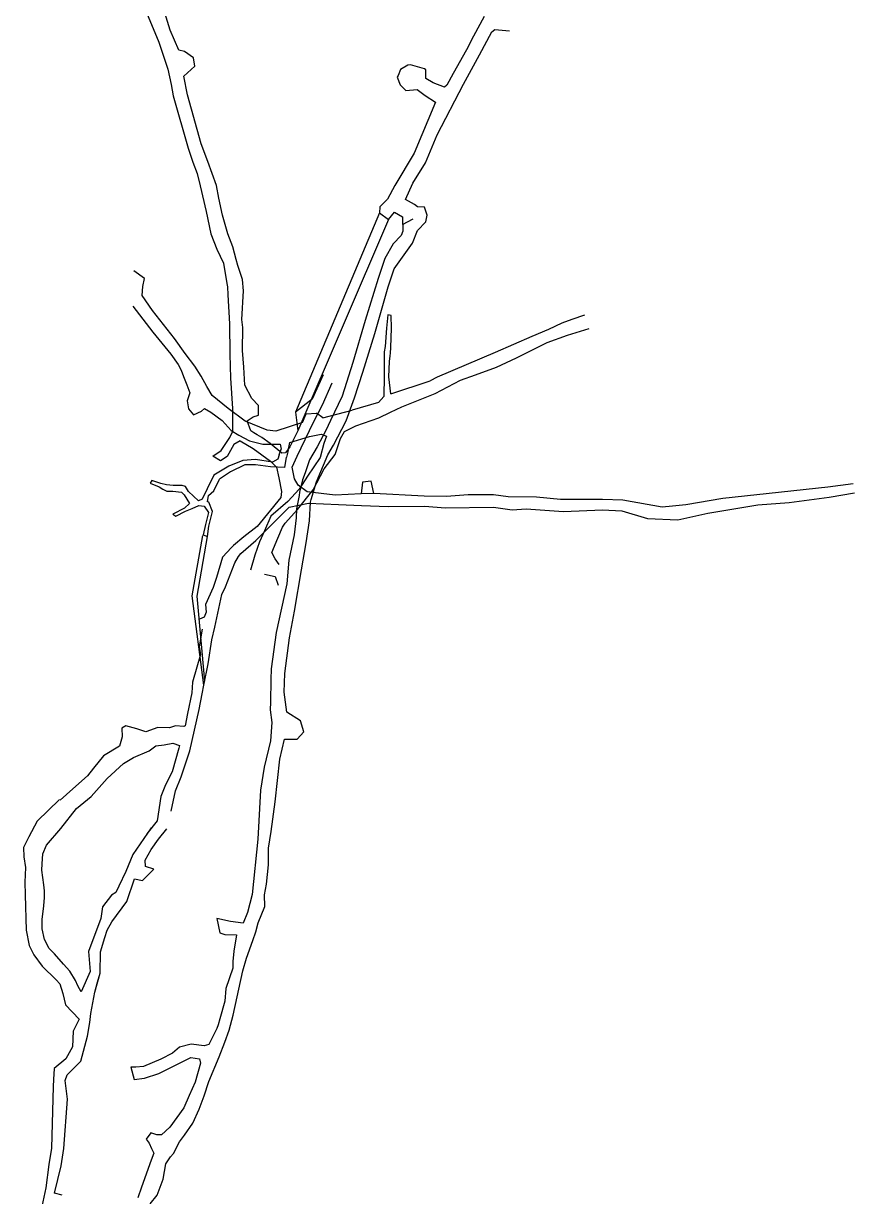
# Model space of a CAD drawing. Header units: metres. Extents: x 750344 to 750907, y 4168989 to 4169866.
# Drawn here: x 750380.7 to 750554.6, y 4169127.7 to 4169373.3 of the extents above; entities that cross this region are included whole.
import ezdxf

# ---------------------------------------------------------------- set-up
doc = ezdxf.new("R2010")
doc.units = ezdxf.units.M
doc.header["$MEASUREMENT"] = 0
doc.layers.add('arap ocak', color=7, linetype='Continuous')
doc.layers.add('Rüstem', color=140, linetype='Continuous')
doc.layers.add('kartal ocak', color=7, linetype='Continuous', lineweight=25)

msp = doc.modelspace()

# ---------------------------------------------------------------- linework, layer by layer
at = {"layer": 'arap ocak', "color": 7}
for p, q in [((750406.03, 4169319.91, 930.53), (750403.81, 4169321.47, 930.5)), ((750406.03, 4169319.91, 930.53), (750403.81, 4169321.47, 930.5)), ((750405.54, 4169316.32, 930.22), (750405.66, 4169318.23, 930.42)), ((750405.54, 4169316.32, 930.22), (750405.66, 4169318.23, 930.42)), ((750405.66, 4169318.23, 930.42), (750406.03, 4169319.91, 930.53)), ((750405.66, 4169318.23, 930.42), (750406.03, 4169319.91, 930.53)), ((750407.72, 4169313.17, 930.27), (750405.54, 4169316.32, 930.22)), ((750407.72, 4169313.17, 930.27), (750405.54, 4169316.32, 930.22)), ((750403.59, 4169314.12, 930.29), (750407.78, 4169308.63, 930.27)), ((750403.59, 4169314.12, 930.29), (750407.78, 4169308.63, 930.27)), ((750412.34, 4169307.3, 930.44), (750407.72, 4169313.17, 930.27)), ((750412.34, 4169307.3, 930.44), (750407.72, 4169313.17, 930.27)), ((750456.98, 4169312.26, 927.23), (750456.66, 4169309.51, 927.2)), ((750457.63, 4169312.13, 927.19), (750456.98, 4169312.26, 927.23)), ((750457.69, 4169309.49, 927.22), (750457.63, 4169312.13, 927.19)), ((750495.46, 4169311.31, 927.41), (750493.36, 4169310.55, 927.49)), ((750495.46, 4169311.31, 927.41), (750493.36, 4169310.55, 927.49)), ((750498.15, 4169312.23, 927.2), (750495.46, 4169311.31, 927.41)), ((750498.15, 4169312.23, 927.2), (750495.46, 4169311.31, 927.41)), ((750407.78, 4169308.63, 930.27), (750411.51, 4169304.08, 930.23)), ((750407.78, 4169308.63, 930.27), (750411.51, 4169304.08, 930.23)), ((750456.66, 4169309.51, 927.2), (750456.43, 4169305.64, 927.23)), ((750457.55, 4169305.47, 927.22), (750457.69, 4169309.49, 927.22)), ((750490.58, 4169309.24, 927.43), (750487.08, 4169307.73, 927.46)), ((750490.58, 4169309.24, 927.43), (750487.08, 4169307.73, 927.46)), ((750493.36, 4169310.55, 927.49), (750490.58, 4169309.24, 927.43)), ((750493.36, 4169310.55, 927.49), (750490.58, 4169309.24, 927.43)), ((750494.54, 4169307.99, 927.46), (750499.07, 4169309.44, 927.35)), ((750494.54, 4169307.99, 927.46), (750499.07, 4169309.44, 927.35)), ((750414.51, 4169304.16, 930.06), (750412.34, 4169307.3, 930.44)), ((750414.51, 4169304.16, 930.06), (750412.34, 4169307.3, 930.44)), ((750487.08, 4169307.73, 927.46), (750479.41, 4169304.39, 927.47)), ((750487.08, 4169307.73, 927.46), (750479.41, 4169304.39, 927.47)), ((750483.88, 4169303.31, 927.5), (750490.32, 4169306.49, 927.48)), ((750483.88, 4169303.31, 927.5), (750490.32, 4169306.49, 927.48)), ((750490.32, 4169306.49, 927.48), (750494.54, 4169307.99, 927.46)), ((750490.32, 4169306.49, 927.48), (750494.54, 4169307.99, 927.46)), ((750411.51, 4169304.08, 930.23), (750413.09, 4169301.9, 929.88)), ((750411.51, 4169304.08, 930.23), (750413.09, 4169301.9, 929.88)), ((750416.53, 4169301.53, 929.6), (750414.51, 4169304.16, 930.06)), ((750416.53, 4169301.53, 929.6), (750414.51, 4169304.16, 930.06)), ((750456.22, 4169304.53, 927.27), (750456.16, 4169299.47, 927.44)), ((750456.43, 4169305.64, 927.23), (750456.22, 4169304.53, 927.27)), ((750457.33, 4169302.51, 927.51), (750457.46, 4169303.73, 927.34)), ((750457.46, 4169303.73, 927.34), (750457.5, 4169304.27, 927.24)), ((750457.5, 4169304.27, 927.24), (750457.55, 4169305.47, 927.22)), ((750479.41, 4169304.39, 927.47), (750467.27, 4169299.22, 927.48)), ((750479.41, 4169304.39, 927.47), (750467.27, 4169299.22, 927.48)), ((750413.09, 4169301.9, 929.88), (750413.7, 4169300.69, 929.7)), ((750413.09, 4169301.9, 929.88), (750413.7, 4169300.69, 929.7)), ((750417.88, 4169299.45, 929.35), (750416.53, 4169301.53, 929.6)), ((750417.88, 4169299.45, 929.35), (750416.53, 4169301.53, 929.6)), ((750457.19, 4169299.29, 927.47), (750457.33, 4169302.51, 927.51)), ((750475.29, 4169299.75, 927.4), (750479.69, 4169301.32, 927.44)), ((750475.29, 4169299.75, 927.4), (750479.69, 4169301.32, 927.44)), ((750479.69, 4169301.32, 927.44), (750483.88, 4169303.31, 927.5)), ((750479.69, 4169301.32, 927.44), (750483.88, 4169303.31, 927.5)), ((750413.7, 4169300.69, 929.7), (750414.22, 4169299.39, 929.53)), ((750413.7, 4169300.69, 929.7), (750414.22, 4169299.39, 929.53)), ((750414.22, 4169299.39, 929.53), (750414.87, 4169297.65, 929.27)), ((750414.22, 4169299.39, 929.53), (750414.87, 4169297.65, 929.27)), ((750419.09, 4169297.27, 929.1), (750417.88, 4169299.45, 929.35)), ((750419.09, 4169297.27, 929.1), (750417.88, 4169299.45, 929.35)), ((750456.16, 4169299.47, 927.44), (750456.1, 4169295.19, 926.45)), ((750457.61, 4169295.72, 926.45), (750457.19, 4169299.29, 927.47)), ((750467.27, 4169299.22, 927.48), (750465.78, 4169298.43, 927.29)), ((750467.27, 4169299.22, 927.48), (750465.78, 4169298.43, 927.29)), ((750466.87, 4169295.79, 927.29), (750472.14, 4169298.61, 927.54)), ((750466.87, 4169295.79, 927.29), (750472.14, 4169298.61, 927.54)), ((750472.14, 4169298.61, 927.54), (750475.29, 4169299.75, 927.4)), ((750472.14, 4169298.61, 927.54), (750475.29, 4169299.75, 927.4)), ((750414.87, 4169297.65, 929.27), (750415.48, 4169295.97, 928.98)), ((750414.87, 4169297.65, 929.27), (750415.48, 4169295.97, 928.98)), ((750420.16, 4169295.37, 928.88), (750419.09, 4169297.27, 929.1)), ((750420.16, 4169295.37, 928.88), (750419.09, 4169297.27, 929.1)), ((750457.61, 4169295.72, 926.45), (750465.78, 4169298.43, 927.29)), ((750415.48, 4169295.97, 928.98), (750414.94, 4169294.27, 929.35)), ((750415.48, 4169295.97, 928.98), (750414.94, 4169294.27, 929.35)), ((750414.94, 4169294.27, 929.35), (750415.22, 4169292.62, 929.54)), ((750414.94, 4169294.27, 929.35), (750415.22, 4169292.62, 929.54)), ((750423.55, 4169292.64, 928.37), (750420.16, 4169295.37, 928.88)), ((750423.55, 4169292.64, 928.37), (750420.16, 4169295.37, 928.88)), ((750455.01, 4169293.92, 927.46), (750449.49, 4169292.3, 927.3)), ((750456.1, 4169295.19, 926.45), (750455.01, 4169293.92, 927.46)), ((750459.87, 4169293.05, 927.17), (750466.87, 4169295.79, 927.29)), ((750459.87, 4169293.05, 927.17), (750466.87, 4169295.79, 927.29)), ((750415.22, 4169292.62, 929.54), (750416.27, 4169291.37, 929.86)), ((750415.22, 4169292.62, 929.54), (750416.27, 4169291.37, 929.86)), ((750416.27, 4169291.37, 929.86), (750417.93, 4169292.12, 929.21)), ((750416.27, 4169291.37, 929.86), (750417.93, 4169292.12, 929.21)), ((750417.93, 4169292.12, 929.21), (750418.58, 4169292.68, 928.97)), ((750417.93, 4169292.12, 929.21), (750418.58, 4169292.68, 928.97)), ((750418.58, 4169292.68, 928.97), (750419.89, 4169291.91, 928.64)), ((750418.58, 4169292.68, 928.97), (750419.89, 4169291.91, 928.64)), ((750419.89, 4169291.91, 928.64), (750422.29, 4169290.18, 928.29)), ((750419.89, 4169291.91, 928.64), (750422.29, 4169290.18, 928.29)), ((750427.12, 4169289.99, 927.93), (750423.55, 4169292.64, 928.37)), ((750427.12, 4169289.99, 927.93), (750423.55, 4169292.64, 928.37)), ((750439.07, 4169289.76, 927.4), (750439.87, 4169291.56, 927.44)), ((750439.87, 4169291.56, 927.44), (750442, 4169291.69, 927.25)), ((750443.35, 4169290.75, 926.97), (750442, 4169291.69, 927.25)), ((750443.35, 4169290.75, 926.97), (750449.49, 4169292.3, 927.3)), ((750455.04, 4169290.73, 927.31), (750457.5, 4169291.89, 927.24)), ((750455.04, 4169290.73, 927.31), (750457.5, 4169291.89, 927.24)), ((750457.5, 4169291.89, 927.24), (750459.87, 4169293.05, 927.17)), ((750457.5, 4169291.89, 927.24), (750459.87, 4169293.05, 927.17)), ((750422.29, 4169290.18, 928.29), (750424.18, 4169288.04, 928.14)), ((750422.29, 4169290.18, 928.29), (750424.18, 4169288.04, 928.14)), ((750431.72, 4169288.15, 927.56), (750427.12, 4169289.99, 927.93)), ((750431.72, 4169288.15, 927.56), (750427.12, 4169289.99, 927.93)), ((750439.07, 4169289.76, 927.4), (750433.5, 4169287.93, 927.3)), ((750447.86, 4169287.83, 927.33), (750450.25, 4169289.07, 927.3)), ((750447.86, 4169287.83, 927.33), (750450.25, 4169289.07, 927.3)), ((750450.25, 4169289.07, 927.3), (750455.04, 4169290.73, 927.31)), ((750450.25, 4169289.07, 927.3), (750455.04, 4169290.73, 927.31)), ((750424.18, 4169288.04, 928.14), (750425.74, 4169287.11, 927.9)), ((750424.18, 4169288.04, 928.14), (750425.74, 4169287.11, 927.9)), ((750425.74, 4169287.11, 927.9), (750427.98, 4169285.87, 927.84)), ((750425.74, 4169287.11, 927.9), (750427.98, 4169285.87, 927.84)), ((750433.5, 4169287.93, 927.3), (750431.72, 4169288.15, 927.56)), ((750433.5, 4169287.93, 927.3), (750431.72, 4169288.15, 927.56)), ((750436.45, 4169285.56, 927.47), (750440.59, 4169286.84, 927.44)), ((750440.59, 4169286.84, 927.44), (750443.03, 4169287.3, 927.36)), ((750440.59, 4169286.84, 927.44), (750443.03, 4169287.3, 927.36)), ((750443.03, 4169287.3, 927.36), (750444.12, 4169286.86, 927.4)), ((750443.03, 4169287.3, 927.36), (750444.12, 4169286.86, 927.4)), ((750444.12, 4169286.86, 927.4), (750443.57, 4169285.37, 927.37)), ((750444.12, 4169286.86, 927.4), (750443.57, 4169285.37, 927.37)), ((750445.96, 4169283.04, 927.4), (750447.08, 4169286.41, 927.37)), ((750445.96, 4169283.04, 927.4), (750447.08, 4169286.41, 927.37)), ((750447.08, 4169286.41, 927.37), (750447.86, 4169287.83, 927.33)), ((750447.08, 4169286.41, 927.37), (750447.86, 4169287.83, 927.33)), ((750427.98, 4169285.87, 927.84), (750430.81, 4169285.22, 927.83)), ((750427.98, 4169285.87, 927.84), (750430.81, 4169285.22, 927.83)), ((750430.81, 4169285.22, 927.83), (750434.42, 4169285.22, 927.27)), ((750434.19, 4169282.99, 926.44), (750434.61, 4169284.19, 927)), ((750434.19, 4169282.99, 926.44), (750434.61, 4169284.19, 927)), ((750434.42, 4169285.22, 927.27), (750434.61, 4169284.19, 927)), ((750434.42, 4169285.22, 927.27), (750434.61, 4169284.19, 927)), ((750436.07, 4169283.9, 926.83), (750435.76, 4169282.49, 926.55)), ((750436.07, 4169283.9, 926.83), (750435.76, 4169282.49, 926.55)), ((750436.07, 4169283.9, 926.83), (750436.45, 4169285.56, 927.47)), ((750436.07, 4169283.9, 926.83), (750436.45, 4169285.56, 927.47)), ((750443.57, 4169285.37, 927.37), (750442.78, 4169282.4, 927.21)), ((750443.57, 4169285.37, 927.37), (750442.78, 4169282.4, 927.21)), ((750426.61, 4169281.76, 923.92), (750423.71, 4169280.58, 923.02)), ((750426.61, 4169281.76, 923.92), (750423.71, 4169280.58, 923.02)), ((750429.28, 4169282, 924.27), (750426.61, 4169281.76, 923.92)), ((750429.28, 4169282, 924.27), (750426.61, 4169281.76, 923.92)), ((750432.83, 4169281.43, 924.73), (750429.28, 4169282, 924.27)), ((750432.83, 4169281.43, 924.73), (750429.28, 4169282, 924.27)), ((750433.9, 4169282.04, 924.98), (750432.83, 4169281.43, 924.73)), ((750433.9, 4169282.04, 924.98), (750432.83, 4169281.43, 924.73)), ((750434.19, 4169282.99, 926.44), (750433.9, 4169282.04, 924.98)), ((750434.19, 4169282.99, 926.44), (750433.9, 4169282.04, 924.98)), ((750435.42, 4169280.35, 925.08), (750435.76, 4169282.49, 926.55)), ((750435.42, 4169280.35, 925.08), (750435.76, 4169282.49, 926.55)), ((750442.78, 4169282.4, 927.21), (750440.17, 4169278.49, 927.31)), ((750442.78, 4169282.4, 927.21), (750440.17, 4169278.49, 927.31)), ((750443.66, 4169280.02, 927.53), (750445.96, 4169283.04, 927.4)), ((750443.66, 4169280.02, 927.53), (750445.96, 4169283.04, 927.4)), ((750423.71, 4169280.58, 923.02), (750420.51, 4169278.69, 922.27)), ((750423.71, 4169280.58, 923.02), (750420.51, 4169278.69, 922.27)), ((750424.06, 4169279.41, 923.37), (750421.7, 4169277.84, 922.45)), ((750424.06, 4169279.41, 923.37), (750421.7, 4169277.84, 922.45)), ((750427.02, 4169280.9, 923.76), (750424.06, 4169279.41, 923.37)), ((750427.02, 4169280.9, 923.76), (750424.06, 4169279.41, 923.37)), ((750429.24, 4169280.87, 924.36), (750427.02, 4169280.9, 923.76)), ((750429.24, 4169280.87, 924.36), (750427.02, 4169280.9, 923.76)), ((750432.4, 4169280.48, 924.74), (750429.24, 4169280.87, 924.36)), ((750432.4, 4169280.48, 924.74), (750429.24, 4169280.87, 924.36)), ((750435.42, 4169280.35, 925.08), (750432.4, 4169280.48, 924.74)), ((750435.42, 4169280.35, 925.08), (750432.4, 4169280.48, 924.74)), ((750441.34, 4169275.62, 927.52), (750443.66, 4169280.02, 927.53)), ((750441.34, 4169275.62, 927.52), (750443.66, 4169280.02, 927.53)), ((750407.55, 4169277.63, 921.72), (750407.24, 4169277.03, 921.75)), ((750407.55, 4169277.63, 921.72), (750407.24, 4169277.03, 921.75)), ((750407.24, 4169277.03, 921.75), (750409.07, 4169276.27, 922.18)), ((750407.24, 4169277.03, 921.75), (750409.07, 4169276.27, 922.18)), ((750409.46, 4169276.95, 922.19), (750407.55, 4169277.63, 921.72)), ((750409.46, 4169276.95, 922.19), (750407.55, 4169277.63, 921.72)), ((750410.64, 4169276.71, 922.38), (750409.46, 4169276.95, 922.19)), ((750410.64, 4169276.71, 922.38), (750409.46, 4169276.95, 922.19)), ((750412.06, 4169276.54, 922.27), (750410.64, 4169276.71, 922.38)), ((750412.06, 4169276.54, 922.27), (750410.64, 4169276.71, 922.38)), ((750413.9, 4169276.52, 922.07), (750412.06, 4169276.54, 922.27)), ((750413.9, 4169276.52, 922.07), (750412.06, 4169276.54, 922.27)), ((750414.58, 4169276.33, 922.57), (750413.9, 4169276.52, 922.07)), ((750414.58, 4169276.33, 922.57), (750413.9, 4169276.52, 922.07)), ((750420.51, 4169278.69, 922.27), (750419.13, 4169275.84, 922.27)), ((750420.51, 4169278.69, 922.27), (750419.13, 4169275.84, 922.27)), ((750420.55, 4169275.41, 922.4), (750421.7, 4169277.84, 922.45)), ((750420.55, 4169275.41, 922.4), (750421.7, 4169277.84, 922.45)), ((750440.17, 4169278.49, 927.31), (750438.37, 4169275.78, 927.58)), ((750440.17, 4169278.49, 927.31), (750438.37, 4169275.78, 927.58)), ((750409.07, 4169276.27, 922.18), (750409.88, 4169275.76, 922.36)), ((750409.07, 4169276.27, 922.18), (750409.88, 4169275.76, 922.36)), ((750409.88, 4169275.76, 922.36), (750410.7, 4169275.38, 921.83)), ((750409.88, 4169275.76, 922.36), (750410.7, 4169275.38, 921.83)), ((750410.7, 4169275.38, 921.83), (750411.97, 4169275.38, 922.27)), ((750410.7, 4169275.38, 921.83), (750411.97, 4169275.38, 922.27)), ((750411.97, 4169275.38, 922.27), (750413.77, 4169275.17, 922.15)), ((750411.97, 4169275.38, 922.27), (750413.77, 4169275.17, 922.15)), ((750413.77, 4169275.17, 922.15), (750414.34, 4169274.6, 922.06)), ((750413.77, 4169275.17, 922.15), (750414.34, 4169274.6, 922.06)), ((750414.34, 4169274.6, 922.06), (750415.45, 4169272.78, 922.37)), ((750414.34, 4169274.6, 922.06), (750415.45, 4169272.78, 922.37)), ((750415.21, 4169275.28, 922.04), (750414.58, 4169276.33, 922.57)), ((750415.21, 4169275.28, 922.04), (750414.58, 4169276.33, 922.57)), ((750417.36, 4169273.33, 922.4), (750415.21, 4169275.28, 922.04)), ((750417.36, 4169273.33, 922.4), (750415.21, 4169275.28, 922.04)), ((750419.13, 4169275.84, 922.27), (750418.11, 4169273.72, 922.27)), ((750419.13, 4169275.84, 922.27), (750418.11, 4169273.72, 922.27)), ((750419.22, 4169273.12, 922.21), (750419.45, 4169274.43, 922.27)), ((750419.22, 4169273.12, 922.21), (750419.45, 4169274.43, 922.27)), ((750419.45, 4169274.43, 922.27), (750420.55, 4169275.41, 922.4)), ((750419.45, 4169274.43, 922.27), (750420.55, 4169275.41, 922.4)), ((750438.37, 4169275.78, 927.58), (750436.02, 4169273.17, 927.66)), ((750438.37, 4169275.78, 927.58), (750436.02, 4169273.17, 927.66)), ((750438.06, 4169271.52, 927.66), (750441.34, 4169275.62, 927.52)), ((750438.06, 4169271.52, 927.66), (750441.34, 4169275.62, 927.52)), ((750414.39, 4169271.78, 922.36), (750411.94, 4169270.54, 922.5)), ((750414.39, 4169271.78, 922.36), (750411.94, 4169270.54, 922.5)), ((750415.45, 4169272.78, 922.37), (750414.39, 4169271.78, 922.36)), ((750415.45, 4169272.78, 922.37), (750414.39, 4169271.78, 922.36)), ((750414.62, 4169271.18, 922.3), (750416.03, 4169271.7, 922.47)), ((750414.62, 4169271.18, 922.3), (750416.03, 4169271.7, 922.47)), ((750416.03, 4169271.7, 922.47), (750417.4, 4169272.36, 922.58)), ((750416.03, 4169271.7, 922.47), (750417.4, 4169272.36, 922.58)), ((750418.11, 4169273.72, 922.27), (750417.36, 4169273.33, 922.4)), ((750418.11, 4169273.72, 922.27), (750417.36, 4169273.33, 922.4)), ((750417.4, 4169272.36, 922.58), (750418.48, 4169272.24, 922.31)), ((750417.4, 4169272.36, 922.58), (750418.48, 4169272.24, 922.31)), ((750418.48, 4169272.24, 922.31), (750419.45, 4169270.92, 922.18)), ((750418.48, 4169272.24, 922.31), (750419.45, 4169270.92, 922.18)), ((750419.52, 4169273.06, 922.3), (750419.22, 4169273.12, 922.21)), ((750419.52, 4169273.06, 922.3), (750419.22, 4169273.12, 922.21)), ((750420.27, 4169271.13, 922.11), (750419.52, 4169273.06, 922.3)), ((750420.27, 4169271.13, 922.11), (750419.52, 4169273.06, 922.3)), ((750436.02, 4169273.17, 927.66), (750432.47, 4169270.14, 927.95)), ((750436.02, 4169273.17, 927.66), (750432.47, 4169270.14, 927.95)), ((750435.46, 4169268.69, 927.81), (750438.06, 4169271.52, 927.66)), ((750435.46, 4169268.69, 927.81), (750438.06, 4169271.52, 927.66)), ((750411.94, 4169270.54, 922.5), (750412.59, 4169270.16, 922.15)), ((750411.94, 4169270.54, 922.5), (750412.59, 4169270.16, 922.15)), ((750412.59, 4169270.16, 922.15), (750414.62, 4169271.18, 922.3)), ((750412.59, 4169270.16, 922.15), (750414.62, 4169271.18, 922.3)), ((750419.45, 4169270.92, 922.18), (750418.81, 4169268.37, 922.41)), ((750419.45, 4169270.92, 922.18), (750418.81, 4169268.37, 922.41)), ((750419.48, 4169268.03, 922.43), (750420.27, 4169271.13, 922.11)), ((750419.48, 4169268.03, 922.43), (750420.27, 4169271.13, 922.11)), ((750432.47, 4169270.14, 927.95), (750431.13, 4169267.05, 927.96)), ((750432.47, 4169270.14, 927.95), (750431.13, 4169267.05, 927.96)), ((750418.81, 4169268.37, 922.41), (750418.32, 4169266.22, 922.07)), ((750418.81, 4169268.37, 922.41), (750418.32, 4169266.22, 922.07)), ((750419.24, 4169265.88, 922.21), (750419.48, 4169268.03, 922.43)), ((750419.24, 4169265.88, 922.21), (750419.48, 4169268.03, 922.43)), ((750431.13, 4169267.05, 927.96), (750430.12, 4169264.74, 928.15)), ((750431.13, 4169267.05, 927.96), (750430.12, 4169264.74, 928.15)), ((750433.94, 4169265.53, 927.89), (750434.93, 4169267.85, 927.79)), ((750433.94, 4169265.53, 927.89), (750434.93, 4169267.85, 927.79)), ((750434.93, 4169267.85, 927.79), (750435.46, 4169268.69, 927.81)), ((750434.93, 4169267.85, 927.79), (750435.46, 4169268.69, 927.81)), ((750418.32, 4169266.22, 922.07), (750419.24, 4169265.88, 922.21)), ((750418.32, 4169266.22, 922.07), (750419.24, 4169265.88, 922.21)), ((750430.12, 4169264.74, 928.15), (750429.11, 4169261.95, 928.16)), ((750430.12, 4169264.74, 928.15), (750429.11, 4169261.95, 928.16)), ((750432.7, 4169262.55, 927.98), (750433.94, 4169265.53, 927.89)), ((750432.7, 4169262.55, 927.98), (750433.94, 4169265.53, 927.89)), ((750429.11, 4169261.95, 928.16), (750428.24, 4169258.83, 928.44)), ((750429.11, 4169261.95, 928.16), (750428.24, 4169258.83, 928.44)), ((750433.38, 4169261.21, 927.88), (750432.7, 4169262.55, 927.98)), ((750433.38, 4169261.21, 927.88), (750432.7, 4169262.55, 927.98)), ((750434.23, 4169260.02, 927.86), (750433.38, 4169261.21, 927.88)), ((750434.23, 4169260.02, 927.86), (750433.38, 4169261.21, 927.88)), ((750431.17, 4169258, 928.2), (750433.39, 4169257.52, 927.6)), ((750431.17, 4169258, 928.2), (750433.39, 4169257.52, 927.6)), ((750433.39, 4169257.52, 927.6), (750434.03, 4169255.65, 927.37)), ((750433.39, 4169257.52, 927.6), (750434.03, 4169255.65, 927.37))]:
    msp.add_line(p, q, dxfattribs=at)
at = {"layer": 'kartal ocak'}
for p, q in [((750477.12, 4169374.75, 829.95), (750474.87, 4169370.65, 829.9)), ((750474.87, 4169370.65, 829.9), (750473.44, 4169367.78, 829.88)), ((750476.15, 4169366.74, 830.12), (750478.75, 4169371.56, 829.9)), ((750478.75, 4169371.56, 829.9), (750479.33, 4169372.04, 829.77)), ((750479.33, 4169372.04, 829.77), (750482.42, 4169371.77, 830.02)), ((750473.44, 4169367.78, 829.88), (750470.62, 4169362.81, 829.9)), ((750472.78, 4169360.59, 830.03), (750476.15, 4169366.74, 830.12)), ((750459.13, 4169362.41, 829.34), (750458.9, 4169362.04, 829.43)), ((750459.58, 4169363.63, 829.43), (750459.13, 4169362.41, 829.34)), ((750461.13, 4169364.54, 829.45), (750459.58, 4169363.63, 829.43)), ((750461.7, 4169364.65, 829.56), (750461.13, 4169364.54, 829.45)), ((750464.6, 4169363.81, 829.56), (750461.7, 4169364.65, 829.56)), ((750464.92, 4169363.61, 829.59), (750464.6, 4169363.81, 829.56)), ((750464.89, 4169361.74, 829.27), (750464.92, 4169363.61, 829.59)), ((750470.62, 4169362.81, 829.9), (750469.29, 4169360.37, 829.94)), ((750458.9, 4169362.04, 829.43), (750459.51, 4169360.43, 829.33)), ((750459.51, 4169360.43, 829.33), (750460.69, 4169359.27, 829.39)), ((750466.46, 4169360.83, 829.49), (750464.89, 4169361.74, 829.27)), ((750468.81, 4169359.95, 829.35), (750466.46, 4169360.83, 829.49)), ((750467.29, 4169350, 830.11), (750472.78, 4169360.59, 830.03)), ((750469.29, 4169360.37, 829.94), (750468.81, 4169359.95, 829.35)), ((750460.69, 4169359.27, 829.39), (750463.06, 4169359.49, 829.4)), ((750463.06, 4169359.49, 829.4), (750464.79, 4169358.23, 829.42)), ((750464.79, 4169358.23, 829.42), (750466.96, 4169356.8, 829.37)), ((750466.96, 4169356.8, 829.37), (750462.48, 4169346.12, 830.4)), ((750464.84, 4169344.13, 830.29), (750467.29, 4169350, 830.11)), ((750462.48, 4169346.12, 830.4), (750458.39, 4169339.33, 830.43)), ((750462.2, 4169339.83, 830.4), (750464.84, 4169344.13, 830.29)), ((750458.39, 4169339.33, 830.43), (750456.87, 4169336.52, 830.4)), ((750460.62, 4169336.44, 830.28), (750462.2, 4169339.83, 830.4)), ((750456.87, 4169336.52, 830.4), (750455.31, 4169334.87, 830.66)), ((750462.51, 4169335.39, 830.55), (750460.62, 4169336.44, 830.28)), ((750463.15, 4169334.88, 830.68), (750462.51, 4169335.39, 830.55)), ((750455.21, 4169333.67, 830.76), (750437.65, 4169291.89, 896.28)), ((750455.31, 4169334.87, 830.66), (750455.21, 4169333.67, 830.76)), ((750455.21, 4169333.67, 830.76), (750457.12, 4169332.22, 830.7)), ((750457.12, 4169332.22, 830.7), (750458.38, 4169333.8, 830.44)), ((750458.38, 4169333.8, 830.44), (750460.04, 4169332.83, 830.49)), ((750464.64, 4169334.83, 830.96), (750463.15, 4169334.88, 830.68)), ((750465.22, 4169333.18, 830.66), (750464.64, 4169334.83, 830.96)), ((750464.91, 4169331.77, 830.64), (750465.22, 4169333.18, 830.66)), ((750457.12, 4169332.22, 830.7), (750438.15, 4169287.97, 896.26)), ((750460.04, 4169332.83, 830.49), (750460.07, 4169329.82, 830.66)), ((750463.19, 4169329.92, 830.72), (750464.91, 4169331.77, 830.64)), ((750459.76, 4169328.9, 830.7), (750458.06, 4169327.14, 831.02)), ((750460.07, 4169329.82, 830.66), (750459.76, 4169328.9, 830.7)), ((750462.1, 4169327.29, 830.88), (750463.19, 4169329.92, 830.72)), ((750458.06, 4169327.14, 831.02), (750456.31, 4169324.05, 830.92)), ((750458.29, 4169321.89, 830.94), (750462.1, 4169327.29, 830.88)), ((750456.31, 4169324.05, 830.92), (750454.93, 4169319.89, 831.05)), ((750457.03, 4169318.13, 831.15), (750458.29, 4169321.89, 830.94)), ((750454.93, 4169319.89, 831.05), (750452.23, 4169311.06, 831.26)), ((750454.23, 4169308.4, 831.26), (750457.03, 4169318.13, 831.15)), ((750452.23, 4169311.06, 831.26), (750449.64, 4169302.3, 831.59)), ((750451.7, 4169300.26, 831.83), (750454.23, 4169308.4, 831.26)), ((750449.64, 4169302.3, 831.59), (750447.41, 4169295.24, 832.1)), ((750449.97, 4169294.93, 832.12), (750451.7, 4169300.26, 831.83)), ((750447.41, 4169295.24, 832.1), (750444.98, 4169290.17, 832.14)), ((750448.24, 4169290.1, 832.15), (750449.97, 4169294.93, 832.12)), ((750444.98, 4169290.17, 832.14), (750443.96, 4169288.04, 832.15)), ((750445.59, 4169285.01, 832.18), (750448.24, 4169290.1, 832.15)), ((750443.96, 4169288.04, 832.15), (750442.17, 4169284.64, 832.23)), ((750442.17, 4169284.64, 832.23), (750440.59, 4169281.89, 832.49)), ((750444.43, 4169282.95, 832.29), (750445.59, 4169285.01, 832.18)), ((750440.59, 4169281.89, 832.49), (750439.64, 4169279.21, 832.7)), ((750442, 4169277.35, 832.78), (750444.43, 4169282.95, 832.29)), ((750439.64, 4169279.21, 832.7), (750439.11, 4169277.71, 832.7)), ((750439.11, 4169277.71, 832.7), (750438.47, 4169275.18, 832.76)), ((750440.92, 4169273.63, 832.7), (750442, 4169277.35, 832.78)), ((750438.39, 4169274.44, 832.78), (750437.81, 4169271.66, 832.9)), ((750438.47, 4169275.18, 832.76), (750438.39, 4169274.44, 832.78)), ((750437.81, 4169271.66, 832.9), (750437.74, 4169269.78, 832.92)), ((750440.53, 4169269.17, 832.88), (750440.78, 4169273.03, 832.74)), ((750440.78, 4169273.03, 832.74), (750440.92, 4169273.63, 832.7)), ((750437.74, 4169269.78, 832.92), (750437.38, 4169266.19, 833.09)), ((750439.88, 4169264.51, 833.17), (750440.53, 4169269.17, 832.88)), ((750437.38, 4169266.19, 833.09), (750436.24, 4169260.92, 833.3)), ((750438.89, 4169258.92, 833.39), (750439.88, 4169264.51, 833.17)), ((750436.24, 4169260.92, 833.3), (750435.79, 4169255.99, 833.46)), ((750437.45, 4169250.25, 833.59), (750438.89, 4169258.92, 833.39)), ((750435.79, 4169255.99, 833.46), (750433.55, 4169245.76, 833.65)), ((750436.4, 4169244.63, 833.73), (750437.45, 4169250.25, 833.59)), ((750433.55, 4169245.76, 833.65), (750432.54, 4169238.16, 833.91)), ((750435.38, 4169237.16, 833.77), (750436.4, 4169244.63, 833.73)), ((750432.54, 4169238.16, 833.91), (750432.44, 4169235.9, 833.92)), ((750435.29, 4169233.28, 833.91), (750435.38, 4169237.16, 833.77)), ((750432.44, 4169235.9, 833.92), (750432.41, 4169231.16, 833.94)), ((750435.82, 4169229.07, 834.27), (750435.29, 4169233.28, 833.91)), ((750432.41, 4169231.16, 833.94), (750432.35, 4169229.59, 834.06)), ((750432.35, 4169229.59, 834.06), (750432.67, 4169226.96, 834.39)), ((750438.7, 4169227.29, 834.17), (750435.82, 4169229.07, 834.27)), ((750432.67, 4169226.96, 834.39), (750432.42, 4169223.08, 834.63)), ((750438.01, 4169223.46, 834.47), (750439.39, 4169224.95, 834.49)), ((750439.39, 4169224.95, 834.49), (750438.7, 4169227.29, 834.17)), ((750432.42, 4169223.08, 834.63), (750431.06, 4169217.59, 834.7)), ((750434.33, 4169219.25, 834.74), (750435.36, 4169223.46, 834.42)), ((750435.36, 4169223.46, 834.42), (750438.01, 4169223.46, 834.47)), ((750431.06, 4169217.59, 834.7), (750430.31, 4169212.75, 834.82)), ((750433.37, 4169210.32, 834.85), (750434.33, 4169219.25, 834.74)), ((750430.31, 4169212.75, 834.82), (750429.77, 4169202.49, 834.83)), ((750432.51, 4169204.13, 834.87), (750433.37, 4169210.32, 834.85)), ((750432, 4169200.65, 834.93), (750432.51, 4169204.13, 834.87)), ((750429.77, 4169202.49, 834.83), (750428.57, 4169190.94, 835.5)), ((750431.95, 4169197.13, 835.1), (750432, 4169200.65, 834.93)), ((750431.53, 4169193.08, 835.23), (750431.95, 4169197.13, 835.1)), ((750431.17, 4169190.85, 835.36), (750431.53, 4169193.08, 835.23)), ((750428.57, 4169190.94, 835.5), (750427.6, 4169187.13, 835.69)), ((750431.21, 4169188.42, 835.59), (750431.17, 4169190.85, 835.36)), ((750429.85, 4169184.97, 835.51), (750431.21, 4169188.42, 835.59)), ((750424, 4169185.27, 835.44), (750421.18, 4169185.91, 835.51)), ((750421.18, 4169185.91, 835.51), (750421.79, 4169182.89, 835.54)), ((750427.6, 4169187.13, 835.69), (750426.68, 4169184.93, 835.49)), ((750426.68, 4169184.93, 835.49), (750424, 4169185.27, 835.44)), ((750429.34, 4169183.07, 835.62), (750429.85, 4169184.97, 835.51)), ((750421.79, 4169182.89, 835.54), (750422.82, 4169182.57, 835.47)), ((750422.82, 4169182.57, 835.47), (750425.26, 4169182.44, 835.49)), ((750425.26, 4169182.44, 835.49), (750424.74, 4169179.05, 835.86)), ((750427.38, 4169177.56, 835.83), (750428.69, 4169181.28, 835.73)), ((750428.69, 4169181.28, 835.73), (750429.34, 4169183.07, 835.62)), ((750424.74, 4169179.05, 835.86), (750424.53, 4169176.9, 835.9)), ((750424.53, 4169176.9, 835.9), (750424.53, 4169175.47, 836.07)), ((750426.61, 4169174.95, 835.86), (750427.38, 4169177.56, 835.83)), ((750424.53, 4169175.47, 836.07), (750423.03, 4169171.26, 835.96)), ((750424.6, 4169165.66, 835.97), (750426.61, 4169174.95, 835.86)), ((750423.03, 4169171.26, 835.96), (750422.85, 4169168.59, 835.98)), ((750422.85, 4169168.59, 835.98), (750421.81, 4169164.9, 836.1)), ((750421.41, 4169163.63, 836.07), (750421.2, 4169162.83, 836.12)), ((750421.81, 4169164.9, 836.1), (750421.41, 4169163.63, 836.07)), ((750423.78, 4169162.49, 835.99), (750424.6, 4169165.66, 835.97)), ((750421.2, 4169162.83, 836.12), (750419.48, 4169159.53, 836.55)), ((750422.83, 4169160.02, 836.02), (750423.78, 4169162.49, 835.99)), ((750413.34, 4169158.92, 837.03), (750411.9, 4169157.72, 836.78)), ((750415.82, 4169159.55, 836.74), (750413.34, 4169158.92, 837.03)), ((750418.51, 4169159.22, 836.64), (750415.82, 4169159.55, 836.74)), ((750419.48, 4169159.53, 836.55), (750418.51, 4169159.22, 836.64)), ((750421.63, 4169156.93, 836.14), (750422.83, 4169160.02, 836.02)), ((750409.42, 4169156.46, 836.85), (750405.81, 4169154.92, 836.81)), ((750411.9, 4169157.72, 836.78), (750409.42, 4169156.46, 836.85)), ((750411.51, 4169154.67, 836.57), (750415.75, 4169156.82, 836.62)), ((750415.75, 4169156.82, 836.62), (750417.54, 4169156.5, 836.73)), ((750417.54, 4169156.5, 836.73), (750417.76, 4169155.61, 836.44)), ((750419.46, 4169151.77, 836.44), (750421.63, 4169156.93, 836.14)), ((750404.19, 4169154.73, 836.91), (750403.16, 4169154.74, 836.91)), ((750403.16, 4169154.74, 836.91), (750403.84, 4169152.16, 836.91)), ((750405.81, 4169154.92, 836.81), (750404.19, 4169154.73, 836.91)), ((750409.05, 4169153.42, 836.86), (750411.51, 4169154.67, 836.57)), ((750417.76, 4169155.61, 836.44), (750416.64, 4169151.6, 836.8)), ((750403.84, 4169152.16, 836.91), (750406.04, 4169152.46, 836.94)), ((750406.04, 4169152.46, 836.94), (750409.05, 4169153.42, 836.86)), ((750416.64, 4169151.6, 836.8), (750415.37, 4169148.82, 836.87)), ((750418.53, 4169148.78, 836.65), (750419.46, 4169151.77, 836.44)), ((750415.37, 4169148.82, 836.87), (750414.27, 4169146.23, 836.91)), ((750417.44, 4169145.94, 836.85), (750418.53, 4169148.78, 836.65)), ((750414.27, 4169146.23, 836.91), (750411.35, 4169142.2, 837.35)), ((750416.11, 4169143.04, 837.12), (750417.44, 4169145.94, 836.85)), ((750411.35, 4169142.2, 837.35), (750409.59, 4169140.6, 837.48)), ((750414.4, 4169140.55, 837.28), (750416.11, 4169143.04, 837.12)), ((750407.36, 4169141.03, 837.62), (750406.39, 4169139.72, 837.87)), ((750406.39, 4169139.72, 837.87), (750406.97, 4169138.88, 837.58)), ((750406.97, 4169138.88, 837.58), (750407.5, 4169137.71, 837.72)), ((750408.64, 4169140.62, 837.45), (750407.36, 4169141.03, 837.62)), ((750409.59, 4169140.6, 837.48), (750408.64, 4169140.62, 837.45)), ((750412.11, 4169136.7, 837.56), (750413.38, 4169139.11, 837.3)), ((750413.38, 4169139.11, 837.3), (750414.4, 4169140.55, 837.28)), ((750407.96, 4169136.75, 837.87), (750407.42, 4169135.3, 837.88)), ((750407.5, 4169137.71, 837.72), (750407.96, 4169136.75, 837.87)), ((750411.48, 4169135.99, 837.71), (750412.11, 4169136.7, 837.56)), ((750407.42, 4169135.3, 837.88), (750405.43, 4169129.67, 837.74)), ((750409.9, 4169131.3, 837.74), (750410.5, 4169134.54, 837.74)), ((750410.5, 4169134.54, 837.74), (750411.48, 4169135.99, 837.71)), ((750405.43, 4169129.67, 837.74), (750404.6, 4169127.4, 837.74)), ((750408.7, 4169127.96, 837.74), (750409.9, 4169131.3, 837.74)), ((750407.24, 4169126.12, 837.74), (750408.7, 4169127.96, 837.74))]:
    msp.add_line(p, q, dxfattribs=at)
at = {"layer": 'Rüstem'}
for p, q in [((750405.77, 4169377.27, 882.5), (750409.03, 4169369.39, 883.66)), ((750411.43, 4169371.85, 883.48), (750410.3, 4169375.52, 883.09)), ((750413.19, 4169367.71, 883.79), (750411.43, 4169371.85, 883.48)), ((750409.03, 4169369.39, 883.66), (750410.88, 4169363.73, 884.03)), ((750414.37, 4169367.4, 884.02), (750413.19, 4169367.71, 883.79)), ((750416.28, 4169366.11, 884.24), (750414.37, 4169367.4, 884.02)), ((750416.59, 4169364.36, 884.4), (750416.28, 4169366.11, 884.24)), ((750410.88, 4169363.73, 884.03), (750411.61, 4169360.48, 884.53)), ((750414.24, 4169362.27, 884.38), (750416.59, 4169364.36, 884.4)), ((750411.61, 4169360.48, 884.53), (750412.05, 4169358.15, 884.99)), ((750415.05, 4169358.31, 885.1), (750414.24, 4169362.27, 884.38)), ((750412.05, 4169358.15, 884.99), (750415.2, 4169347.18, 886.52)), ((750417.9, 4169348.09, 886.52), (750415.05, 4169358.31, 885.1)), ((750419.31, 4169344.38, 887.13), (750417.9, 4169348.09, 886.52)), ((750415.2, 4169347.18, 886.52), (750416.14, 4169344.23, 887.83)), ((750416.14, 4169344.23, 887.83), (750417.05, 4169341.85, 887.23)), ((750421.12, 4169339.34, 887.35), (750419.31, 4169344.38, 887.13)), ((750417.05, 4169341.85, 887.23), (750417.7, 4169339.26, 887.46)), ((750417.7, 4169339.26, 887.46), (750418.9, 4169333.91, 888.49)), ((750421.59, 4169336.68, 887.69), (750421.12, 4169339.34, 887.35)), ((750422.33, 4169333.15, 888.95), (750421.59, 4169336.68, 887.69)), ((750418.9, 4169333.91, 888.49), (750419.93, 4169329.23, 889.44)), ((750423.44, 4169329.22, 889.74), (750422.33, 4169333.15, 888.95)), ((750460.05, 4169331.21, 897.23), (750462.28, 4169332.35, 897.22)), ((750419.93, 4169329.23, 889.44), (750421.2, 4169326.05, 890.48)), ((750424.52, 4169326.49, 890.51), (750423.44, 4169329.22, 889.74)), ((750421.2, 4169326.05, 890.48), (750422.54, 4169323.08, 890.81)), ((750425.2, 4169323.87, 890.79), (750424.52, 4169326.49, 890.51)), ((750425.53, 4169322.62, 890.85), (750425.2, 4169323.87, 890.79)), ((750422.54, 4169323.08, 890.81), (750423.29, 4169318.85, 891.6)), ((750426.51, 4169319.68, 891.41), (750425.53, 4169322.62, 890.85)), ((750423.29, 4169318.85, 891.6), (750423.42, 4169318.11, 891.6)), ((750426.72, 4169317.28, 891.73), (750426.51, 4169319.68, 891.41)), ((750423.42, 4169318.11, 891.6), (750423.49, 4169316.46, 891.7)), ((750423.49, 4169316.46, 891.7), (750423.79, 4169310.37, 892.69)), ((750426.42, 4169311.29, 892.63), (750426.72, 4169317.28, 891.73)), ((750426.61, 4169309.64, 892.85), (750426.42, 4169311.29, 892.63)), ((750423.79, 4169310.37, 892.69), (750423.92, 4169304.05, 893.88)), ((750426.57, 4169304.84, 893.75), (750426.61, 4169309.64, 892.85)), ((750423.92, 4169304.05, 893.88), (750424, 4169299.05, 894.79)), ((750426.82, 4169301.3, 894.47), (750426.57, 4169304.84, 893.75)), ((750427, 4169297.56, 894.91), (750426.82, 4169301.3, 894.47)), ((750424, 4169299.05, 894.79), (750424.44, 4169292.66, 895.67)), ((750443.44, 4169299.7, 896.6), (750441.1, 4169294.65, 896.57)), ((750428.51, 4169294.77, 895.57), (750427, 4169297.56, 894.91)), ((750443.29, 4169293.46, 896.62), (750445.28, 4169298.01, 896.33)), ((750429.9, 4169293.32, 895.71), (750428.51, 4169294.77, 895.57)), ((750441.1, 4169294.65, 896.57), (750437.65, 4169291.89, 896.28)), ((750424.44, 4169292.66, 895.67), (750424.41, 4169287.77, 896.01)), ((750428.76, 4169290.94, 895.66), (750429.92, 4169291.29, 895.77)), ((750429.92, 4169291.29, 895.77), (750429.9, 4169293.32, 895.71)), ((750437.65, 4169291.89, 896.28), (750438.15, 4169287.97, 896.26)), ((750441.43, 4169289.83, 896.41), (750443.29, 4169293.46, 896.62)), ((750427.51, 4169290.08, 895.61), (750428.76, 4169290.94, 895.66)), ((750428.26, 4169288.01, 895.83), (750427.51, 4169290.08, 895.61)), ((750438.01, 4169282.71, 896.09), (750441.43, 4169289.83, 896.41)), ((750422.06, 4169283.87, 895.84), (750423.9, 4169286.63, 896.21)), ((750423.9, 4169286.63, 896.21), (750424.41, 4169287.77, 896.01)), ((750428.9, 4169287.61, 895.96), (750428.26, 4169288.01, 895.83)), ((750429.63, 4169287.15, 895.92), (750428.9, 4169287.61, 895.96)), ((750430.59, 4169286.57, 895.94), (750429.63, 4169287.15, 895.92)), ((750432.31, 4169285.34, 895.96), (750430.59, 4169286.57, 895.94)), ((750438.15, 4169287.97, 896.26), (750436.45, 4169284.62, 896.23)), ((750420.33, 4169282.69, 896.04), (750422.06, 4169283.87, 895.84)), ((750424.72, 4169285.12, 896), (750423.32, 4169282.63, 896.01)), ((750426.08, 4169285.93, 896.18), (750424.72, 4169285.12, 896)), ((750426.08, 4169285.93, 896.18), (750428.79, 4169284.28, 896.04)), ((750428.79, 4169284.28, 896.04), (750432.4, 4169281.62, 895.91)), ((750434.8, 4169283.32, 895.69), (750432.31, 4169285.34, 895.96)), ((750436.45, 4169284.62, 896.23), (750435.51, 4169283.38, 895.97)), ((750421.95, 4169281.68, 896.05), (750420.33, 4169282.69, 896.04)), ((750423.32, 4169282.63, 896.01), (750421.95, 4169281.68, 896.05)), ((750432.4, 4169281.62, 895.91), (750433.65, 4169280.41, 895.76)), ((750435.51, 4169283.38, 895.97), (750434.8, 4169283.32, 895.69)), ((750436.96, 4169280.42, 896.05), (750438.01, 4169282.71, 896.09)), ((750433.65, 4169280.41, 895.76), (750434.16, 4169278.16, 895.77)), ((750437.41, 4169277.92, 895.73), (750436.96, 4169280.42, 896.05)), ((750434.16, 4169278.16, 895.77), (750434.72, 4169275.28, 895.73)), ((750438.22, 4169276.62, 895.81), (750437.41, 4169277.92, 895.73)), ((750440.08, 4169275.2, 895.8), (750438.22, 4169276.62, 895.81)), ((750451.68, 4169277.23, 895.89), (750451.35, 4169274.77, 896)), ((750453.44, 4169277.46, 895.87), (750451.68, 4169277.23, 895.89)), ((750453.99, 4169274.85, 896.06), (750453.44, 4169277.46, 895.87)), ((750554.33, 4169276.92, 894.81), (750549.02, 4169276.19, 894.82)), ((750434.55, 4169274.04, 895.76), (750429.61, 4169267.96, 896.56)), ((750434.72, 4169275.28, 895.73), (750434.55, 4169274.04, 895.76)), ((750445.95, 4169274.51, 895.99), (750440.08, 4169275.2, 895.8)), ((750451.35, 4169274.77, 896), (750445.95, 4169274.51, 895.99)), ((750453.99, 4169274.85, 896.06), (750451.35, 4169274.77, 896)), ((750464.53, 4169274.29, 895.61), (750453.99, 4169274.85, 896.06)), ((750469.2, 4169274.27, 895.73), (750464.53, 4169274.29, 895.61)), ((750473.8, 4169274.6, 895.54), (750469.2, 4169274.27, 895.73)), ((750479.1, 4169274.59, 895.65), (750473.8, 4169274.6, 895.54)), ((750479.1, 4169274.59, 895.65), (750473.8, 4169274.6, 895.54)), ((750479.1, 4169274.59, 895.65), (750473.8, 4169274.6, 895.54)), ((750482.17, 4169274.18, 895.56), (750479.1, 4169274.59, 895.65)), ((750488.1, 4169274.13, 895.67), (750482.17, 4169274.18, 895.56)), ((750488.1, 4169274.13, 895.67), (750482.17, 4169274.18, 895.56)), ((750488.1, 4169274.13, 895.67), (750482.17, 4169274.18, 895.56)), ((750493.07, 4169273.6, 895.54), (750488.1, 4169274.13, 895.67)), ((750534.17, 4169274.58, 895.1), (750527.06, 4169273.86, 895.35)), ((750549.02, 4169276.19, 894.82), (750534.17, 4169274.58, 895.1)), ((750549.02, 4169276.19, 894.82), (750534.17, 4169274.58, 895.1)), ((750540.95, 4169273.02, 894.92), (750549.29, 4169274.13, 894.79)), ((750549.29, 4169274.13, 894.79), (750554.63, 4169275.03, 894.78)), ((750549.29, 4169274.13, 894.79), (750554.63, 4169275.03, 894.78)), ((750549.29, 4169274.13, 894.79), (750554.63, 4169275.03, 894.78)), ((750429.34, 4169265.06, 896.1), (750436.32, 4169272, 896.12)), ((750429.34, 4169265.06, 896.1), (750436.32, 4169272, 896.12)), ((750436.32, 4169272, 896.12), (750440.34, 4169272.88, 895.93)), ((750440.34, 4169272.88, 895.93), (750446.6, 4169272.57, 895.93)), ((750446.6, 4169272.57, 895.93), (750451.41, 4169272.35, 896.04)), ((750451.41, 4169272.35, 896.04), (750457.04, 4169272.18, 895.81)), ((750457.04, 4169272.18, 895.81), (750464.68, 4169272.24, 895.92)), ((750464.68, 4169272.24, 895.92), (750468.94, 4169271.9, 895.77)), ((750468.94, 4169271.9, 895.77), (750479.06, 4169271.99, 895.63)), ((750479.06, 4169271.99, 895.63), (750482.95, 4169271.45, 895.58)), ((750482.95, 4169271.45, 895.58), (750485.92, 4169271.69, 895.72)), ((750485.92, 4169271.69, 895.72), (750493.75, 4169271.08, 895.7)), ((750501.85, 4169273.6, 895.6), (750493.07, 4169273.6, 895.54)), ((750506.14, 4169273.47, 895.58), (750501.85, 4169273.6, 895.6)), ((750514.38, 4169272.03, 895.45), (750506.14, 4169273.47, 895.58)), ((750516.53, 4169272.21, 895.4), (750514.38, 4169272.03, 895.45)), ((750519.34, 4169272.51, 895.34), (750516.53, 4169272.21, 895.4)), ((750527.06, 4169273.86, 895.35), (750519.34, 4169272.51, 895.34)), ((750523.93, 4169270.76, 895.25), (750534.39, 4169272.52, 895.01)), ((750534.39, 4169272.52, 895.01), (750540.95, 4169273.02, 894.92)), ((750493.75, 4169271.08, 895.7), (750501.88, 4169271.44, 895.58)), ((750501.88, 4169271.44, 895.58), (750505.94, 4169271.26, 895.59)), ((750505.94, 4169271.26, 895.59), (750511.31, 4169269.62, 895.41)), ((750511.31, 4169269.62, 895.41), (750517.68, 4169269.34, 895.26)), ((750517.68, 4169269.34, 895.26), (750523.93, 4169270.76, 895.25)), ((750429.61, 4169267.96, 896.56), (750426.79, 4169265.83, 896.2)), ((750416.01, 4169253.42, 911.57), (750418.26, 4169266.06, 922.21)), ((750417.03, 4169253.4, 911.57), (750419.24, 4169265.88, 922.21)), ((750426.79, 4169265.83, 896.2), (750424.68, 4169264.01, 896.21)), ((750426.22, 4169262.32, 896.14), (750429.34, 4169265.06, 896.1)), ((750426.22, 4169262.32, 896.14), (750429.34, 4169265.06, 896.1)), ((750424.22, 4169263.55, 896.14), (750422.37, 4169261.56, 896.18)), ((750424.68, 4169264.01, 896.21), (750424.22, 4169263.55, 896.14)), ((750425.73, 4169261.66, 896.14), (750426.22, 4169262.32, 896.14)), ((750422.37, 4169261.56, 896.18), (750421.09, 4169257.28, 896.24)), ((750422.99, 4169255.34, 896.45), (750424.93, 4169260.35, 896.11)), ((750424.93, 4169260.35, 896.11), (750425.73, 4169261.66, 896.14)), ((750421.09, 4169257.28, 896.24), (750420.37, 4169255.22, 896.35)), ((750420.37, 4169255.22, 896.35), (750418.8, 4169251.64, 896.55)), ((750422.23, 4169253.72, 896.47), (750422.99, 4169255.34, 896.45)), ((750418.44, 4169234.73, 896.42), (750416.01, 4169253.42, 911.57)), ((750418.62, 4169235.58, 896.43), (750417.03, 4169253.4, 911.57)), ((750420.74, 4169246.87, 896.83), (750422.23, 4169253.72, 896.47)), ((750418.9, 4169250.06, 896.47), (750418.53, 4169248.99, 896.41)), ((750418.8, 4169251.64, 896.55), (750418.9, 4169250.06, 896.47)), ((750418.53, 4169248.99, 896.41), (750417.56, 4169248.55, 896.18)), ((750418.07, 4169246.46, 896.58), (750417.5, 4169242.77, 896.67)), ((750420.1, 4169244.27, 896.32), (750420.74, 4169246.87, 896.83)), ((750417.5, 4169242.77, 896.67), (750417.72, 4169241.17, 896.35)), ((750419.38, 4169239.23, 896.46), (750420.1, 4169244.27, 896.32)), ((750417.72, 4169241.17, 896.35), (750416.04, 4169235.39, 896.54)), ((750418.44, 4169234.73, 896.42), (750419.38, 4169239.23, 896.46)), ((750416.04, 4169235.39, 896.54), (750415.93, 4169233.15, 896.46)), ((750418.12, 4169232.9, 896.51), (750418.44, 4169234.73, 896.42)), ((750415.93, 4169233.15, 896.46), (750415, 4169228.79, 896.44)), ((750417.49, 4169229.64, 896.51), (750418.12, 4169232.9, 896.51)), ((750415, 4169228.79, 896.44), (750414.56, 4169226.21, 896.41)), ((750415.54, 4169221, 896.8), (750417.49, 4169229.64, 896.51)), ((750402.13, 4169226.2, 896.62), (750401.26, 4169225.72, 896.74)), ((750401.26, 4169225.72, 896.74), (750401.36, 4169223.96, 896.44)), ((750404.39, 4169225.58, 896.55), (750402.13, 4169226.2, 896.62)), ((750406.28, 4169224.96, 896.46), (750404.39, 4169225.58, 896.55)), ((750408.8, 4169225.85, 896.38), (750406.28, 4169224.96, 896.46)), ((750411.28, 4169225.82, 896.38), (750408.8, 4169225.85, 896.38)), ((750412.49, 4169226.23, 896.38), (750411.28, 4169225.82, 896.38)), ((750414.27, 4169226.12, 896.38), (750412.49, 4169226.23, 896.38)), ((750414.56, 4169226.21, 896.41), (750414.27, 4169226.12, 896.38)), ((750401.36, 4169223.96, 896.44), (750400.79, 4169222, 896.45)), ((750410.12, 4169222.28, 896.38), (750411.97, 4169222.57, 896.38)), ((750411.97, 4169222.57, 896.38), (750413.38, 4169222.08, 896.6)), ((750397.45, 4169219.95, 896.47), (750395.35, 4169217.36, 896.64)), ((750397.45, 4169219.95, 896.47), (750395.35, 4169217.36, 896.64)), ((750400.79, 4169222, 896.45), (750397.45, 4169219.95, 896.47)), ((750403.72, 4169219.61, 896.65), (750406.97, 4169220.99, 896.46)), ((750406.97, 4169220.99, 896.46), (750408.37, 4169222.03, 896.41)), ((750408.37, 4169222.03, 896.41), (750410.12, 4169222.28, 896.38)), ((750413.18, 4169221.58, 896.65), (750411.84, 4169216.58, 896.75)), ((750413.38, 4169222.08, 896.6), (750413.18, 4169221.58, 896.65)), ((750413.69, 4169215.52, 896.8), (750415.54, 4169221, 896.8)), ((750398.23, 4169215.2, 896.7), (750401.64, 4169218.37, 896.58)), ((750401.64, 4169218.37, 896.58), (750403.72, 4169219.61, 896.65)), ((750394.12, 4169215.74, 896.35), (750391.05, 4169213.02, 896.41)), ((750395.35, 4169217.36, 896.64), (750394.12, 4169215.74, 896.35)), ((750394.89, 4169211.41, 896.33), (750398.23, 4169215.2, 896.7)), ((750411.84, 4169216.58, 896.75), (750410.42, 4169213.88, 896.97)), ((750412.48, 4169212.62, 896.78), (750413.69, 4169215.52, 896.8)), ((750391.05, 4169213.02, 896.41), (750388.38, 4169210.69, 896.41)), ((750410.42, 4169213.88, 896.97), (750409.45, 4169211.4, 896.93)), ((750411.58, 4169208.34, 896.8), (750412.48, 4169212.62, 896.78)), ((750411.58, 4169208.34, 896.8), (750412.48, 4169212.62, 896.78)), ((750388.27, 4169210.81, 896.42), (750383.55, 4169206.29, 896.42)), ((750391.76, 4169208.89, 896.42), (750394.89, 4169211.41, 896.33)), ((750409.45, 4169211.4, 896.93), (750408.65, 4169206.33, 896.76)), ((750388.5, 4169204.73, 896.51), (750391.76, 4169208.89, 896.42)), ((750383.55, 4169206.29, 896.42), (750381.85, 4169202.96, 896.51)), ((750408.65, 4169206.33, 896.76), (750406.54, 4169203.64, 896.8)), ((750381.85, 4169202.96, 896.51), (750380.7, 4169200.77, 896.51)), ((750385.53, 4169201.22, 896.51), (750388.5, 4169204.73, 896.51)), ((750407.42, 4169204.86, 896.81), (750403.58, 4169199.27, 896.66)), ((750408.97, 4169202.49, 896.97), (750410.69, 4169204.63, 896.98)), ((750380.7, 4169200.77, 896.51), (750380.8, 4169198.8, 896.51)), ((750384.77, 4169199.44, 896.51), (750385.53, 4169201.22, 896.51)), ((750406.17, 4169198.13, 897), (750407.42, 4169200.31, 897)), ((750407.42, 4169200.31, 897), (750408.97, 4169202.49, 896.97)), ((750380.8, 4169198.8, 896.51), (750381.14, 4169196.59, 896.51)), ((750384.64, 4169197.33, 896.51), (750384.77, 4169199.44, 896.51)), ((750403.58, 4169199.27, 896.66), (750402.11, 4169195.73, 897.15)), ((750406.26, 4169196.81, 897.1), (750406.17, 4169198.13, 897)), ((750381.14, 4169196.59, 896.51), (750381.01, 4169193.53, 896.51)), ((750384.57, 4169196, 896.51), (750384.64, 4169197.33, 896.51)), ((750384.97, 4169192.94, 896.51), (750384.57, 4169196, 896.51)), ((750402.11, 4169195.73, 897.15), (750400.67, 4169192.63, 896.92)), ((750405.58, 4169193.85, 897.06), (750407.95, 4169196.2, 897.02)), ((750407.95, 4169196.2, 897.02), (750406.26, 4169196.81, 897.1)), ((750381.01, 4169193.53, 896.51), (750381.03, 4169190.86, 896.67)), ((750385.07, 4169191.68, 896.88), (750384.97, 4169192.94, 896.51)), ((750402.34, 4169189.44, 896.69), (750403.95, 4169194.17, 897.24)), ((750403.95, 4169194.17, 897.24), (750405.58, 4169193.85, 897.06)), ((750381.03, 4169190.86, 896.67), (750381.24, 4169183.42, 896.75)), ((750385.13, 4169190.3, 896.74), (750385.07, 4169191.68, 896.88)), ((750399.15, 4169190.77, 896.77), (750397.25, 4169188.32, 896.93)), ((750400.04, 4169191.36, 896.62), (750399.15, 4169190.77, 896.77)), ((750400.67, 4169192.63, 896.92), (750400.04, 4169191.36, 896.62)), ((750384.64, 4169185.68, 896.81), (750384.94, 4169188.53, 896.79)), ((750384.94, 4169188.53, 896.79), (750385.13, 4169190.3, 896.74)), ((750397.25, 4169188.32, 896.93), (750396.88, 4169185.9, 897.03)), ((750399.21, 4169185.19, 897.2), (750402.34, 4169189.44, 896.69)), ((750384.64, 4169183.7, 896.75), (750384.64, 4169185.68, 896.81)), ((750396.88, 4169185.9, 897.03), (750394.28, 4169178.96, 897.16)), ((750381.24, 4169183.42, 896.75), (750381.92, 4169180.27, 896.75)), ((750385.09, 4169181.47, 896.75), (750384.64, 4169183.7, 896.75)), ((750397.69, 4169181.88, 897.22), (750398.2, 4169183.48, 897.22)), ((750398.2, 4169183.48, 897.22), (750399.21, 4169185.19, 897.2)), ((750386.09, 4169179.6, 896.75), (750385.09, 4169181.47, 896.75)), ((750396.81, 4169178.9, 897.15), (750397.69, 4169181.88, 897.22)), ((750381.92, 4169180.27, 896.75), (750382.89, 4169178.31, 896.75)), ((750382.89, 4169178.31, 896.75), (750384.64, 4169175.89, 896.75)), ((750387.22, 4169178.46, 896.75), (750386.09, 4169179.6, 896.75)), ((750389.04, 4169176.36, 896.82), (750387.22, 4169178.46, 896.75)), ((750394.28, 4169178.96, 897.16), (750394.68, 4169174.81, 896.92)), ((750396.73, 4169174.41, 896.84), (750396.81, 4169178.9, 897.15)), ((750384.64, 4169175.89, 896.75), (750387.53, 4169173.08, 896.75)), ((750390.43, 4169174.88, 897.05), (750389.04, 4169176.36, 896.82)), ((750391.59, 4169172.88, 896.86), (750390.43, 4169174.88, 897.05)), ((750394.68, 4169174.81, 896.92), (750392.77, 4169170.54, 896.78)), ((750395.62, 4169170.45, 897.03), (750396.73, 4169174.41, 896.84)), ((750396.21, 4169172.55, 896.93), (750396.73, 4169174.41, 896.84)), ((750387.53, 4169173.08, 896.75), (750388.29, 4169172.23, 896.84)), ((750388.29, 4169172.23, 896.84), (750388.95, 4169170.21, 896.97)), ((750392.07, 4169171.81, 896.86), (750391.59, 4169172.88, 896.86)), ((750392.77, 4169170.54, 896.78), (750392.07, 4169171.81, 896.78)), ((750395.62, 4169170.45, 897.03), (750396.21, 4169172.55, 896.93)), ((750388.95, 4169170.21, 896.97), (750389.48, 4169167.83, 896.78)), ((750394.82, 4169166, 897.74), (750395.62, 4169170.45, 897.03)), ((750389.48, 4169167.83, 896.78), (750392.34, 4169164.82, 896.93)), ((750394.56, 4169164.14, 897.14), (750394.82, 4169166, 897.74)), ((750392.34, 4169164.82, 896.93), (750391.08, 4169162.29, 897.15)), ((750394.08, 4169161.27, 897.29), (750394.56, 4169164.14, 897.14)), ((750391.08, 4169162.29, 897.15), (750390.93, 4169159.01, 897.28)), ((750392.68, 4169156.04, 897.3), (750394.08, 4169161.27, 897.29)), ((750390.93, 4169159.01, 897.28), (750389.53, 4169156.53, 897.3)), ((750389.53, 4169156.53, 897.3), (750387.15, 4169154.48, 897.42)), ((750387.15, 4169154.48, 897.42), (750386.97, 4169152.21, 897.34)), ((750389.86, 4169153.19, 897.44), (750392.68, 4169156.04, 897.3)), ((750386.97, 4169152.21, 897.34), (750386.94, 4169150.73, 897.92)), ((750389.43, 4169151.95, 897.92), (750389.86, 4169153.19, 897.44)), ((750389.88, 4169148.08, 897.92), (750389.43, 4169151.95, 897.92)), ((750386.94, 4169150.73, 897.92), (750386.56, 4169137.8, 897.26)), ((750389.11, 4169137.76, 897.55), (750389.88, 4169148.08, 897.92)), ((750386.56, 4169137.8, 897.26), (750386.03, 4169134.37, 897.54)), ((750388.61, 4169134.14, 897.58), (750389.11, 4169137.76, 897.55)), ((750386.03, 4169134.37, 897.54), (750385.39, 4169129.5, 897.43)), ((750387.2, 4169128.4, 897.54), (750388.61, 4169134.14, 897.58)), ((750385.39, 4169129.5, 897.43), (750384.55, 4169125.59, 897.69)), ((750388.77, 4169127.96, 897.48), (750387.2, 4169128.4, 897.54))]:
    msp.add_line(p, q, dxfattribs=at)

doc.saveas('drawing.dxf')
